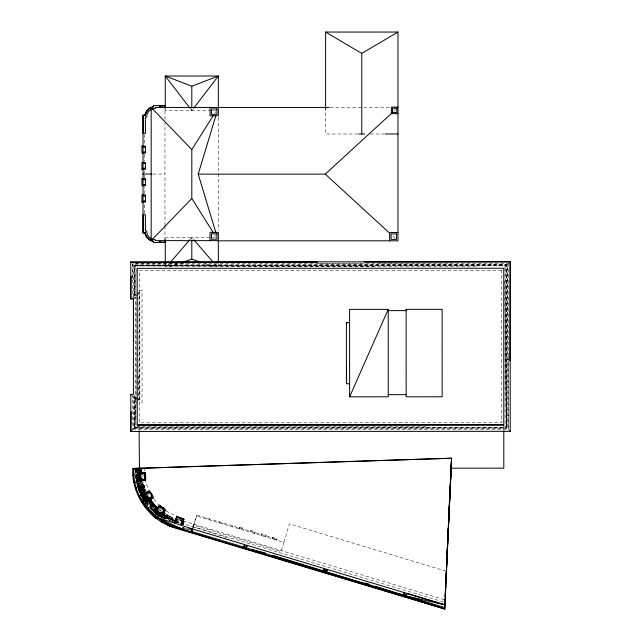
<?xml version="1.0" encoding="UTF-8"?>
<svg xmlns="http://www.w3.org/2000/svg" width="641" height="641" viewBox="0 0 641 641"><rect width="100%" height="100%" fill="white"/><g stroke="black" fill="none" stroke-linecap="round" stroke-linejoin="round"><path stroke-width="0.48" stroke-dasharray="3.21 2.4" d="M144.537 213.637L144.537 203.734M144.537 193.838L144.537 186.916M144.537 178.006L144.537 175.033M164.961 225.632L164.961 123.088M164.961 119.482L164.961 108.553M137.134 398.053L134.498 398.053L134.506 427.755L506.542 427.651L507.512 264.477L133.448 264.581L133.456 296.302L136.092 296.302L136.116 397.043L133.48 397.043L133.488 428.773L507.552 428.669L507.512 264.477L134.458 265.59L134.466 295.293L136.229 295.293M508.794 356.54L508.361 429.47L509.403 430.512M132.198 278.506L132.639 263.772L185.602 263.611M136.237 401.883L134.746 427.515L134.738 398.301L135.908 399.463L134.746 427.515L506.294 427.411L506.254 265.735L134.706 265.831L134.714 295.044L134.161 295.597L136.797 295.597M136.196 269.412L134.714 295.044L137.35 295.044M174.921 521.75C174.664 514.066 187.06 518.313 182.148 524.226M179.24 523.112C167.237 516.63 154.85 509.972 147.807 497.592L145.515 499.091L147.534 501.951L146.46 502.712C141.365 492.104 137.27 480.157 140.419 468.355C139.954 480.694 139.297 494.163 147.799 504.283M164.929 518.577L151.332 508.786L154.657 510.508L155.635 509.627L145.515 499.091L153.479 509.202L154.938 508.858L154.745 510.428L152.302 507.904L151.332 508.786L160.579 516.902M151.252 508.818L151.781 505.052C143.44 495.181 138.945 482.24 139.385 469.324M136.461 468.491L137.511 481.872L145.884 499.611C141.132 490.109 135.86 479.212 139.129 468.371L141.341 471.664L141.292 468.339M147.751 500.26L144.417 494.836L147.751 500.26L153.239 496.967M146.525 500.525L147.005 498.914L137.511 481.864L139.161 488.354M146.501 501.663L153.664 497.801L146.501 501.663L142.639 494.499L149.802 490.637L153.664 497.801M146.677 501.078L153.087 497.624M143.223 494.668L149.609 491.278L149.802 490.637M151.332 508.786C160.763 516.149 172.092 520.62 183.518 523.881L183.142 525.139L183.895 522.615C173.767 519.378 162.742 516.43 154.938 508.858L164.465 517.84L170.266 520.829L152.502 510.084L154.457 508.321C143.888 498.065 139.498 483.586 137.983 469.316C139.954 484.275 144.017 499.027 155.723 509.539L156.588 508.545C147.021 497.408 137.791 483.763 139.081 468.371L137.847 470.406L136.533 470.422M276.712 539.738L276.591 540.155L276.752 539.61L272.345 538.28L272.705 537.086L277.112 538.416L276.752 539.61M146.597 501.334L142.967 494.596L149.706 490.958L153.335 497.704L146.597 501.334L142.967 494.596M144.065 494.203C144.105 496.575 151.044 492.264 149.706 490.958M183.262 524.755L184.287 521.357L177.701 519.386M239.766 527.263L244.213 528.464L243.676 530.219M255.142 531.902L254.645 533.536L255.174 531.79L250.767 530.46L250.238 532.206M265.622 536.846L266.143 535.107L261.736 533.777L261.488 534.602M272.345 538.28L272.185 538.825L272.705 537.086M146.533 501.55L153.552 497.769L146.533 501.55L142.751 494.532L149.77 490.75L153.471 497.745M206.674 519.058L206.955 518.144M209.286 519.843L209.559 518.93M222.01 523.681L222.283 522.776M232.122 526.734L232.395 525.82M250.519 531.293L250.767 530.46M265.895 535.932L266.111 535.211M283.939 542.118L281.095 551.556L193.79 525.203L196.563 516.005L283.867 542.35L289.444 523.897L446.416 571.275M174.793 521.822L176.411 516.606L184.119 518.962L182.533 524.178M175.378 522.984L177.365 516.902L175.722 522.888M175.618 522.856L177.108 516.822M181.171 524.554L182.981 518.617L183.406 518.745M181.627 523.649L182.981 518.617L181.691 524.082M192.973 527.367L196.827 515.172M444.197 599.664L177.741 519.394L178.663 516.654L173.03 514.563A47.586 47.586 0 0 1 158.936 505.004A56.712 56.712 0 0 1 151.821 496.118A47.586 47.586 0 0 1 144.802 474.62L144.722 469.252M174.136 523.048L176.644 516.269L184.271 519.09L181.748 525.676M174.128 523.761L176.724 516.446L184.167 519.138M174.312 523.673L176.78 516.574M174.937 522.255L176.892 516.822L183.719 519.338L181.171 526.109M175.482 523.136L177.405 517.928L178.382 517.624M180.69 525.059L182.613 519.851L177.405 517.928L176.539 518.473M181.587 525.42L183.967 519.226M181.643 525.516L184.095 519.17M137.863 471.119L139.177 471.103L137.863 471.119L139.129 468.371C139.778 478.298 140.083 490.525 147.807 497.592M182.709 524.082C187.324 517.127 173.463 513.986 174.624 522.255M171.58 519.274L171.86 519.434C172.365 517.399 173.719 518.144 172.309 519.683L171.363 519.162M172.581 518.04L167.013 514.955L166.251 516.326L171.387 519.17M167.133 515.019L166.251 516.326L168.615 517.632M167.013 514.955L166.724 516.261L171.884 519.442M171.628 519.306L170.666 518.449M172.854 518.192L172.076 519.555M137.543 486.223L140.331 481.311M164.272 518.16L165.234 516.542L159.986 512.984L151.781 505.052L146.276 503.61M214.639 113.369L215.696 111.686M136.116 479.564L139.474 475.029L135.684 475.318C136.573 485.558 140.083 495.589 146.1 503.946M190.609 109.042L191.811 110.621L193.021 109.042M157.694 515.965L159.986 512.984L160.739 516.67M160.082 505.717L159.377 505.164L155.442 510.164L161.796 515.164L165.731 510.156L165.386 509.883M165.498 509.972L160.058 505.741L156.124 510.741L160.314 505.901M156.244 510.797L160.058 505.741M161.203 514.699C160.667 514.747 164.2 508.473 165.138 509.691M161.091 514.411L165.058 509.675L161.123 514.675L156.396 510.709M161.123 514.675L163.094 512.175M145.507 476.071A3.181 3.181 0 0 1 141.557 479.468A3.181 3.181 0 0 1 139.722 474.588A3.181 3.181 0 0 1 144.93 474.532L145.819 479.244L145.219 472.762L145.259 473.202L138.929 473.827L138.817 472.657L145.146 472.016L145.94 480.061L139.602 480.686L138.841 472.938M166.572 266.728L169.16 263.731M190.521 238.965L191.811 237.466L211.474 237.755M157.91 509.699L157.045 510.693L145.747 496.775L139.209 475.045L139.129 468.371L140.075 481.359L147.718 497.664L146.589 498.329L145.844 496.703L146.973 496.038L157.91 509.699L145.844 496.703L155.723 509.539L154.938 508.858M159.184 510.805L158.319 511.798L165.138 516.71L178.735 523.168M154.345 511.037L159.729 504.94L165.827 510.332L160.434 516.422L154.345 511.037L160.402 515.885M154.537 511.021L159.737 505.052L165.715 510.332L160.434 516.309L154.457 511.029M154.681 511.013L159.753 505.276L165.49 510.348L160.418 516.085L154.681 511.013L159.761 505.485M160.402 515.821L165.218 510.364L165.827 510.332M165.49 510.348L160.418 516.085M135.499 472.665L138.079 469.805M137.751 480.574L137.422 472.449L145.547 472.121L145.876 480.245L137.751 480.574L138.208 480.085M137.983 480.325L145.627 480.021L145.323 472.369L137.671 472.681L138.063 480.237M145.323 472.369L137.759 472.762M137.831 480.494L145.795 480.165L145.475 472.201L137.503 472.529L137.887 480.43M133.456 296.302L137.206 292.544L139.842 292.544L139.874 400.793L137.238 400.793M136.325 293.434L134.714 295.044L136.413 294.403M134.249 298.145L135.291 297.112L135.315 396.234L132.679 396.234L131.637 395.201M137.102 295.285L139.842 292.544L136.773 294.115M131.645 430.616L132.687 429.574L132.679 396.234M133.488 428.773L136.357 425.904M504.643 267.345L507.512 264.477M135.291 297.112L132.647 297.112L132.639 263.772L508.313 263.667L509.355 262.634M393.558 111.494L395.761 109.467M154.665 506.911L150.114 501.687L151.3 500.653L155.843 505.885L154.665 506.911L150.579 501.791L151.548 500.942M150.114 501.687L151.46 500.837M154.497 506.727L155.683 505.701M151.484 501.086L155.41 505.613L154.321 506.526L155.507 505.493L155.843 505.885M150.355 506.27L151.781 505.052L150.082 505.549M145.972 503.337L147.198 502.352L152.622 509.09L151.436 510.036M181.01 523.993C188.262 518.184 173.455 513.665 176.227 522.535M147.799 504.219L145.451 501.278L147.598 499.764M145.515 499.091L154.657 510.508M146.132 503.89L144.049 500.942L144.674 500.557L148.039 504.723C139.241 494.828 135.139 481.663 135.772 468.499M143.288 501.414L147.278 498.938M144.69 494.916L149.786 491.359L144.417 494.836L148.215 500.942L153.632 497.608L149.834 491.503L151.5 494.211A3.181 3.181 0 0 1 147.278 498.674L146.084 497.544A3.181 3.181 0 0 1 150.306 493.081L151.5 494.211M147.59 499.924C147.935 500.485 153.816 495.333 153.632 497.608M147.815 499.996L153.167 496.919L149.77 491.767L152.903 496.855M145.747 496.775L145.219 492.913L141.365 481.103L140.523 474.941L139.209 475.045L145.747 496.775L146.973 496.038L147.718 497.664M142.639 494.499L149.649 491.158L153.143 497.64M146.1 499.483A3.918 3.918 0 0 0 152.077 496.262A3.918 3.918 0 0 0 146.292 492.697A3.918 3.918 0 0 0 146.1 499.483L147.029 499.908L151.909 497.272L149.281 492.384L148.263 492.224M143.087 494.628L146.38 492.857M149.609 491.278L144.562 493.995L147.975 500.325L146.693 501.014L143.28 494.692M150.21 492.809L149.281 492.384L144.393 495.02L147.029 499.908L151.909 497.272M134.466 295.293L136.004 294.507M140.002 495.333L144.257 493.354M183.783 519.314L184.271 519.09M145.243 492.905L144.049 493.45L141.709 487.521M169.064 266.936L178.543 263.699M142.935 487.12L141.389 481.103L136.605 482.048L135.58 468.507M143.544 488.883L144.225 490.966L145.707 490.461M144.209 490.902C147.19 492.921 144.93 482.849 142.23 484.844L144.049 490.429M143.76 484.492L142.23 484.844L142.478 485.606M143.72 484.364L142.614 485.125L144.489 490.878L145.571 490.501M142.446 485.517L142.975 486.247M137.47 488.907L141.933 487.448M145.795 490.718L144.305 491.198L144.313 490.317M144.049 490.405L144.489 490.878M136.974 483.771L138.728 483.226L141.308 491.567L139.602 492.096L136.974 483.771L139.602 492.096L137.23 483.691L139.858 492.016L139.666 491.575M139.209 475.045L141.389 481.103M158.84 506.959L160.867 506.839M161.332 514.403L159.305 514.531M180.698 524.026L183.582 523.697L229.286 538.528M145.243 473.026L138.865 473.531L139.578 480.389M139.53 479.933L139.49 479.492L145.852 479.172M145.611 479.067L139.49 479.861L145.819 479.244L145.026 473.114M138.32 488.634L136.116 475.285L136.309 468.491M165.218 510.364L159.769 505.605L159.729 504.94M143.368 494.972L140.547 495.084L138.039 488.722L136.317 482.112M165.274 237.859L191.811 237.466L193.109 238.965M133.921 469.757L136.525 469.717M318.497 263.211L363.463 263.074M379.456 263.026L450.399 262.81M330.115 107.448L389.984 107.448M211.474 110.621L165.274 110.621L165.274 108.641M212.451 110.621L217.371 110.621M357.87 133.977L325.596 133.977L325.596 110.997M370.586 133.977L384.271 133.977M152.999 174.048L164.953 174.048M134.458 265.59L506.494 265.486L506.542 427.651M139.385 290.365L142.022 290.365L142.054 402.973L139.417 402.973M136.821 397.749L134.185 397.749L134.193 428.06L506.847 427.964L506.807 265.182L134.153 265.286L134.161 295.597M426.081 426.265L135.916 426.345L135.908 399.463M132.687 429.574L508.361 429.47L508.313 263.667M476.055 266.816L134.706 265.831L375.666 266.816M143.432 495.092L140.547 495.084L143.8 501.094M212.451 237.771L215.4 237.811M147.029 499.908L148.039 500.068M183.518 523.881L171.211 521.053L176.9 521.894L158.319 511.798L165.138 516.71L176.9 521.894L159.865 513.137L165.811 515.58L158.319 511.798L171.331 518.425M146.549 499.956C151.364 502.328 154.93 493.81 149.609 492.44C145.227 491.222 143.512 498.434 147.975 499.315C153.784 500.533 153.143 490.99 147.638 492.048C145.435 492.312 143.76 494.475 144.049 496.663C143.36 498.089 147.895 500.869 145.619 499.411M160.138 513.361L158.623 512.712M193.213 526.742L444.093 602.107M182.493 527.303L184.408 527.88M196.835 515.092L276.864 539.241M183.15 518.665L177.365 517.135L183.078 518.881M182.477 527.527L184.368 528.144M205.08 263.699L214.559 266.936M176.836 516.686L183.855 519.282M177.741 519.394L171.708 517.159A51.801 51.801 0 0 1 156.364 506.759A61.985 61.985 0 0 1 148.608 497.079A51.801 51.801 0 0 1 140.972 473.683L140.9 468.916M138.136 399.583L134.738 398.301L137.374 398.293L139.874 400.793M176.027 522.359L164.465 517.84L154.016 509.795L164.465 517.84L170.794 519.627L159.865 513.137M152.502 510.084L163.792 518.978L159.056 514.178L165.138 516.71M165.234 516.542L170.875 519.45L183.582 523.697L185.145 524.867M155.835 513.954L163.992 518.633M167.277 515.268L172.573 518.2M167.349 516.614L166.78 516.301L169.248 517.664M167.942 516.942L168.567 517.287M169.961 518.377L170.53 518.697M155.314 514.026L160.402 516.999M153.471 511.935L158.311 515.156M150.883 508.137L158.319 515.148L163.054 518.353M156.532 514.33L153.047 511.013L160.49 517.031M159.529 516.734L157.926 515.652L159.465 516.838M143.472 472.874L144.97 474.252M139.826 479.821L138.336 478.45M160.09 506.013L165.058 509.675M159.056 514.178L165.162 518.673M158.111 515.42L159.657 516.566M165.362 510.356L159.393 505.172M155.507 510.212L156.316 510.853M160.106 506.021L164.785 509.707M158.319 515.148L153.287 510.765L155.194 508.826L155.667 514.443M156.476 514.386L153.568 511.863L156.284 514.635M154.016 509.795L154.745 510.428L153.479 509.202M158.207 515.292L150.763 508.257M138.544 479.067C141.821 483.314 148.768 477.216 144.586 473.651C141.18 470.638 136.477 476.375 140.099 479.115C144.786 482.761 148.4 473.899 142.983 472.433C140.892 471.712 138.44 472.914 137.735 475.013C136.493 475.991 139.345 480.478 137.943 478.17M155.971 509.907L161.364 514.667M153.223 510.733L158.255 515.228L153.095 510.741L149.714 506.815M392.829 236.088L395.032 238.115M137.422 472.449L138.119 480.181L145.876 480.245M137.671 472.681L145.138 472.561L145.627 480.021M504.483 425.6L507.552 428.669M133.448 264.581L136.517 267.65M133.953 394.872L135.315 396.234M133.48 397.043L136.549 400.112M146.685 498.249L156.588 508.545M154.457 508.321L155.635 509.627L146.589 498.329M150.651 508.361L151.845 509.691M150.635 502.28L150.202 501.783M150.619 501.839L151.733 503.121M150.883 502.568L150.579 501.791M151.957 503.377L152.991 504.563M153.111 504.699L153.536 505.188M150.835 502.512L151.348 503.105M151.885 503.722L152.454 504.371M153.327 505.372L153.68 505.789M152.566 510.228L150.811 508.209L151.933 509.611M214.471 263.731L217.059 266.728M136.068 469.46C136.397 481.703 139.393 494.515 147.47 504.034M150.739 507.888L151.917 509.355M147.045 504.347L144.674 500.557L147.662 504.291M150.651 508.025L151.853 509.515M147.454 504.066C142.334 497.648 139.305 489.812 137.511 481.864L146.46 502.712L141.661 494.564L136.789 482.016M144.762 500.309L147.887 504.836M144.674 500.557L147.246 504.203M146.485 503.642C140.523 495.413 136.765 485.453 136.413 475.261M144.209 500.837L140.988 494.876L147.334 505.252M147.518 504.018L138.504 488.57M147.598 499.94L148.215 500.942M214.639 234.742L215.696 236.425M149.489 490.87L143.977 494.059L144.562 495.004M140.459 487.929L147.005 498.914M146.26 503.818L141.477 494.652M145.451 501.278L137.511 481.864L141.661 494.564L145.451 501.278L142.855 494.003M139.754 478.242L139.177 476.696M176.644 516.269L176.924 516.878M144.049 500.942L139.017 488.402M141.781 494.507L139.329 488.298L135.876 475.302M144.217 490.942L144.377 491.431M143.696 484.772L145.868 490.95M142.839 485.806L142.631 485.189L143.512 487.873M144.009 489.412L144.449 490.75M143.103 487.529L142.302 485.077M143.368 487.448L143.592 488.122M142.574 485.894L142.711 486.335M143.071 487.416L143.336 488.234M139.201 488.346L142.815 499.563M140.812 494.956L137.318 481.912M141.653 494.572L142.871 498.962M139.337 469.308L141.365 481.103M135.908 469.46L137.655 481.84M135.387 475.334L136.052 480.173M139.53 479.516A3.814 3.814 0 0 0 145.459 476.6A3.814 3.814 0 0 0 139.97 472.922A3.814 3.814 0 0 0 139.53 479.516L139.49 479.492M145.154 472.097L145.539 479.933M145.908 479.764L145.892 479.62M137.887 469.34L138.809 481.607M160.394 515.757L160.434 516.422M139.369 472.842L139.658 480.029M141.813 468.331L141.909 474.845A50.487 50.487 0 0 0 149.353 497.648A60.342 60.342 0 0 0 156.909 507.079A50.487 50.487 0 0 0 171.86 517.215M141.276 469.172L141.316 471.664L139.129 471.696L139.129 468.371M140.419 468.355L140.523 474.941M138.616 375.938L138.985 399.904L138.961 293.434M137.815 468.395L137.927 475.141M136.653 468.491L136.757 475.229M136.012 468.499L136.116 475.285M135.588 469.476L135.684 475.318M504.788 281.351L506.294 427.411L505.084 266.896L505.124 426.241M503.794 425.896L503.802 429.831M139.105 426.001L139.105 429.935M135.868 267.001L135.876 293.874M218.349 117.463L218.349 230.359M218.349 263.331L218.349 267.257M191.811 108.666L191.811 110.621M191.811 237.466L191.811 239.438M165.274 263.331L165.274 267.257M164.961 226.001L164.961 238.997M144.537 134.458L144.537 145.339M144.537 154.249L144.537 161.179M144.537 171.075L144.537 173.054M156.364 506.759A61.977 61.977 0 0 1 148.616 497.079M150.459 498.586A3.181 3.181 0 0 1 146.412 497.993A3.181 3.181 0 0 1 146.3 493.907A3.181 3.181 0 0 1 150.306 493.081M180.842 523.673A3.181 3.181 0 0 0 180.273 517.824L178.631 517.768A3.181 3.181 0 0 0 176.539 522.359M175.185 522.159A3.926 3.926 0 0 1 177.725 517.8A3.926 3.926 0 0 1 182.453 519.547A3.926 3.926 0 0 1 181.555 524.514M175.85 522.471A3.341 3.341 0 0 1 179.792 518.24A3.341 3.341 0 0 1 181.491 523.769M176.844 522.175A2.308 2.308 0 0 1 179.56 519.25A2.308 2.308 0 0 1 180.738 523.064M157.093 509.707C156.276 514.178 163.615 515.236 164.088 510.717C164.905 506.238 157.566 505.188 157.093 509.707M155.691 509.787C154.329 515.396 163.543 517.263 164.481 511.574C165.835 505.973 156.62 504.098 155.691 509.787M137.278 475.366C135.796 480.934 144.978 483.002 146.028 477.329C147.502 471.76 138.328 469.693 137.278 475.366M143.856 494.86C141.998 500.317 151.004 503.017 152.446 497.432C154.313 491.976 145.299 489.283 143.856 494.86M156.148 509.435C154.345 514.435 162.606 517.095 164.024 511.935C165.819 506.935 157.558 504.315 156.148 509.435M193.911 524.402L192.452 529.274L193.919 524.402M219.671 521.982L219.398 522.896L219.671 521.982M239.806 527.134L239.269 528.889L239.806 527.134M261.736 533.777L261.216 535.515L261.736 533.777M159.841 506.767L156.164 510.925L160.322 514.603L164 510.444L159.841 506.767M144.313 473.459L138.76 473.691L138.993 479.236L144.537 479.011L144.313 473.459M501.574 270.406L139.377 270.51L139.426 422.836L501.615 422.74L501.574 270.406M161.844 507.287L161.043 507.063A3.181 3.181 0 0 0 157.478 510.861A3.181 3.181 0 0 0 162.269 512.912A3.181 3.181 0 0 0 162.558 507.712L161.844 507.287M146.036 498.73A3.341 3.341 0 0 0 151.444 496.695A3.341 3.341 0 0 0 146.973 493.025A3.341 3.341 0 0 0 146.036 498.73M148.968 498.305A2.308 2.308 0 0 0 150.026 494.804A2.308 2.308 0 0 0 148.528 493.874A2.308 2.308 0 0 0 145.86 496.374A2.308 2.308 0 0 0 148.968 498.305M139.714 479.067A3.341 3.341 0 0 0 144.978 476.664A3.341 3.341 0 0 0 140.259 473.314A3.341 3.341 0 0 0 139.714 479.067M140.315 478.226A2.308 2.308 0 0 0 143.945 476.567A2.308 2.308 0 0 0 140.691 474.252A2.308 2.308 0 0 0 140.315 478.226M158.031 513.898A3.814 3.814 0 0 0 163.896 510.853A3.814 3.814 0 0 0 158.327 507.295A3.814 3.814 0 0 0 158.031 513.898M158.207 513.449A3.341 3.341 0 0 0 163.415 510.925A3.341 3.341 0 0 0 158.631 507.68A3.341 3.341 0 0 0 158.207 513.449M158.792 512.592A2.308 2.308 0 0 0 162.381 510.853A2.308 2.308 0 0 0 159.08 508.609A2.308 2.308 0 0 0 158.792 512.592"/><path stroke-width="0.96" d="M141.957 201.947L141.957 195.048L145.419 195.048L145.419 201.947L141.957 201.947L142.494 201.41M141.957 178.743L141.957 185.642L145.419 185.642L145.419 184.568L143.031 184.568L143.031 179.825L145.419 179.825L145.419 178.743L141.957 178.743L142.494 179.288M143.031 202.003L143.031 232.955L144.93 232.955L144.898 232.475L145.162 233.821M143.031 195.016L143.031 186.026M143.031 179.039L143.031 169.048M153.463 106.686L153.463 105.589L153.519 106.654C149.137 107.295 145.924 110.957 144.978 115.188L143.031 115.132L143.031 133.288L145.419 133.288L145.419 117.015L146.669 117.015C146.573 112.391 150.691 108.265 155.314 108.361L155.314 107.472M145.419 185.642L145.419 178.743M164.961 240.992L165.274 240.615L165.274 242.474L153.463 242.498L153.463 241.401L150.058 240.207L147.887 238.532L145.603 235.103M164.961 108.553L164.961 105.589L159.208 106.094M346.46 366.989L346.597 383.751M509.916 360.819L510.188 261.8L130.764 261.897L130.78 298.978L133.416 298.978L133.649 340.932M131.084 276.247L130.78 298.978L131.285 298.474L133.921 298.474M131.084 411.682L130.812 431.449L510.236 431.345L510.188 261.8L364.224 262.033M445.158 599.952L444.758 608.95L174.881 527.936C149.521 520.54 131.333 494.844 132.807 468.475L140.571 468.347M445.046 602.396L444.758 608.95L168.222 525.46L168.976 523.745M132.807 468.499L451.552 458.227L444.942 604.856L445.014 599.896M445.199 595.938L445.647 586.042M445.824 582.076L446.32 571.187M446.457 567.189L446.913 557.189M447.089 553.191L447.594 542.198M447.73 539.193L448.227 528.2M448.363 525.195L448.86 514.202M449.045 510.204L449.493 500.204M449.678 496.206L450.134 486.215M450.311 482.208L450.767 472.217M444.95 604.824L407.043 593.462L406.282 595.978L444.942 604.856L451.593 458.227L133.897 468.459L133.921 469.757M444.79 604.848L445.022 599.864M445.158 596.867L445.671 585.898M445.807 582.909L446.32 571.932M446.457 568.944L447.009 556.973M447.106 554.978L447.658 543.007M447.755 541.012L451.593 458.227L447.114 554.193M446.457 568.19L446.969 557.189M153.463 242.498L153.519 241.441C149.665 240.399 146.14 237.835 145.162 233.797M157.117 516.71L155.979 518.192L150.595 513.513L150.859 511.638M144.93 115.132L146.981 110.613L144.898 115.62L146.981 110.589L150.058 107.912M144.978 115.188L145.603 112.968M192.452 528.921L191.691 531.445C160.17 527.535 131.653 501.943 133.897 468.459L140.563 468.443M243.748 547.102L244.509 544.578M246.424 547.903L247.178 545.387M324.434 568.615L323.681 571.139L327.11 569.424L326.349 571.94L327.11 569.424M403.614 595.177L404.367 592.653M215.761 232.234L198.213 174.128L215.761 116.021M349.617 396.827L388.23 309.355L349.593 309.371L349.617 396.827L388.262 396.811L388.23 309.355L388.23 310.637L406.138 310.629L406.138 309.347L442.138 309.339L442.162 396.795L406.162 396.811L406.138 309.347M148.039 110.252L148.92 108.65L153.519 106.654M135.684 489.492L137.078 487.04M162.838 520.58L161.877 522.199L161.5 520.356M213.044 232.21L191.811 198.494L191.811 149.593L213.044 115.893M135.003 481.079L133.881 482.593L135.724 482.224M193.622 108.257L218.349 76.023L165.274 76.023L165.274 107.656M170.45 262.225L189.872 239.718M146.212 111.734L148.92 108.65L150.643 108.209M132.919 475.526L134.209 474.092M191.811 198.494L151.18 240.615L151.18 107.472L191.811 149.593M150.595 513.513L151.909 512.175M141.957 169.344L141.957 162.445L145.419 162.445L145.419 169.344L141.957 169.344L142.494 168.807M131.325 430.936L130.812 431.449L130.804 394.367L133.44 394.367L133.416 298.978M509.675 262.305L510.188 261.8M198.213 174.128L325.259 174.128L392.092 112.84M168.663 524.466L156.644 517.327L147.622 508.601L149.561 506.847M145.844 506.382L147.983 504.868M143.288 501.414L141.693 502.4L143.528 502.881M361.78 133.977L361.78 53.411L397.965 32.05L397.965 240.808L218.349 240.808M190 108.257L165.274 76.023L191.811 86.215L218.349 76.023L218.349 115.757L210.04 115.757L210.04 107.472M182.332 262.401L191.811 259.164L201.29 262.401M144.97 507.031L146.669 506.542M139.45 468.283L139.105 430.912M171.099 525.131L168.222 525.46L178.775 527.511M503.794 424.911L137.246 425.015L137.206 268.331L503.754 268.234L503.794 424.911L137.27 425.015M159.24 106.126L164.961 105.589M148.92 108.65L150.547 108.505M135.283 468.507L139.874 468.435M347.013 322.623L346.404 322.631L346.428 383.751L349.617 383.751M130.764 261.897L131.277 262.409L317.231 262.105M347.382 322.623L346.404 322.631L349.593 322.623M158.599 518.104C168.038 525.436 180.345 530.219 192.452 528.921L444.942 604.856M325.596 109.996L325.596 32.05L397.965 32.05M153.463 105.613L165.274 105.613L165.274 107.095M397.965 107.135L391.403 107.135L391.403 113.681L397.965 113.681M155.138 107.472L329.113 107.448M358.848 133.977L364.713 133.977M385.257 133.977L397.965 133.977M141.957 146.14L145.419 146.14L145.419 153.039L141.957 153.039L141.957 146.14L142.494 146.685M145.419 147.222L143.031 147.222L143.031 151.965L145.419 151.965M145.419 163.519L143.031 163.519L143.031 168.271L145.419 168.271M143.031 174.048L151.997 174.048M397.965 232.523L389.656 232.523L389.656 240.808M144.994 232.931L143.031 232.931L143.031 214.799L145.419 214.799L145.419 231.072L146.669 231.072C146.573 235.696 150.691 239.822 155.314 239.726L155.314 240.615M155.138 240.615L218.349 240.639M131.277 262.409L317.471 262.361M388.262 394.672L406.162 394.664M451.096 468.186L503.81 468.17L503.802 430.816M150.547 239.582L148.92 239.438L146.212 236.353L144.978 232.899L145.603 235.119M164.961 242.498L159.208 241.994L164.961 242.498L164.961 239.526M398.053 593.502L399.992 593.718M150.643 239.886L148.92 239.438L148.039 237.843M251.985 549.577L265.366 553.047M244.125 545.836L246.993 546.701M323.385 569.673L327.311 570.859M403.79 593.854L406.658 594.72M444.822 607.564L191.691 531.445L192.452 528.921L156.644 517.327L149.385 510.548L144.321 504.235L139.297 495.669M273.21 555.402L277.978 556.893M279.885 557.486L444.758 608.95L375.466 586.307M365.025 582.893L369.769 584.44M182.004 528.937L156.644 517.327L142.623 501.831L147.622 508.601M151.292 240.792L146.981 237.474L144.978 232.899M151.076 511.542L149.385 510.548L153.223 513.697M325.596 32.05L361.78 53.411M173.591 525.772L175.225 526.902L173.847 525.684M155.531 515.588L157.061 516.846M325.259 174.128L389.888 233.396M509.723 430.832L510.236 431.345M130.804 394.367L131.317 394.872M193.758 239.718L213.173 262.225M143.72 502.36L144.321 504.235M155.739 515.38L155.979 518.192M218.349 262.393L218.349 232.354L210.04 232.354L210.04 240.639M191.811 86.215L191.811 107.688M191.811 240.423L191.811 259.164M165.274 239.814L165.274 262.393M145.419 195.048L145.419 196.122L143.031 196.122L143.031 200.873L145.419 200.873L145.419 201.947M143.031 115.132L143.031 146.084M143.031 153.079L143.031 162.061M153.519 241.441L152.598 241.256L153.519 241.441M396.835 108.265L392.532 108.265L392.532 112.552L396.835 112.552L396.835 108.265M216.922 108.906L211.466 108.906L211.466 114.33L216.922 114.33L216.922 108.906M216.922 233.781L211.466 233.781L211.466 239.213L216.922 239.213L216.922 233.781M396.539 233.949L391.082 233.949L391.082 239.373L396.539 239.373L396.539 233.949"/></g></svg>
